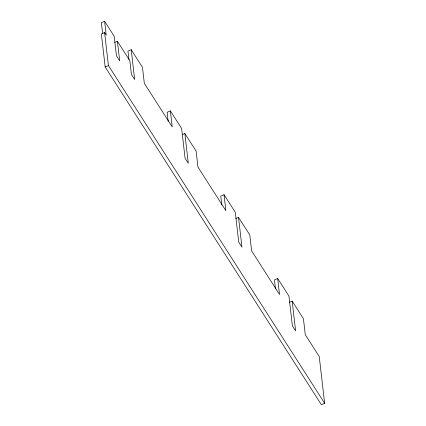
<?xml version="1.0" encoding="UTF-8"?>
<svg xmlns="http://www.w3.org/2000/svg" width="426" height="426" viewBox="0 0 426 426"><rect width="100%" height="100%" fill="white"/><g stroke="black" fill="none" stroke-linecap="round" stroke-linejoin="round"><path stroke-width="0.64" d="M114.7 42.456L117.411 41.274L119.674 60.843L116.452 55.811L114.189 36.242L104.626 21.3L101.372 22.716L102.661 33.878M104.626 21.3L106.218 35.086L104.61 32.573L101.356 33.989L105.174 66.973L321.39 404.7L324.644 403.284L319.234 356.509L305.282 334.724L303.434 318.723L292.167 301.123L289.456 302.306M168.158 121.266L167.12 112.31L170.373 110.888L172.226 126.889L144.323 83.315L142.476 67.313L131.208 49.714L127.954 51.131L128.929 59.549M105.174 66.973L108.428 65.556L104.61 32.573M182.147 134.701L184.857 133.519L196.125 151.118L197.978 167.114L225.876 210.694L224.028 194.693L220.774 196.109L221.808 205.071M235.802 218.501L238.512 217.319L249.78 234.918L251.633 250.919L279.531 294.499L277.677 278.498L274.424 279.914L275.462 288.876M170.373 110.888L181.641 128.487L185.086 158.275L188.308 163.302L184.857 133.519M224.028 194.693L235.296 212.292L238.741 242.08L241.957 247.107L238.512 217.319M277.677 278.498L288.945 296.097L292.39 325.879L295.612 330.906L292.167 301.123M117.411 41.274L129.839 60.684L131.432 74.47L134.653 79.497L131.208 49.714M108.428 65.556L324.644 403.284"/></g></svg>
